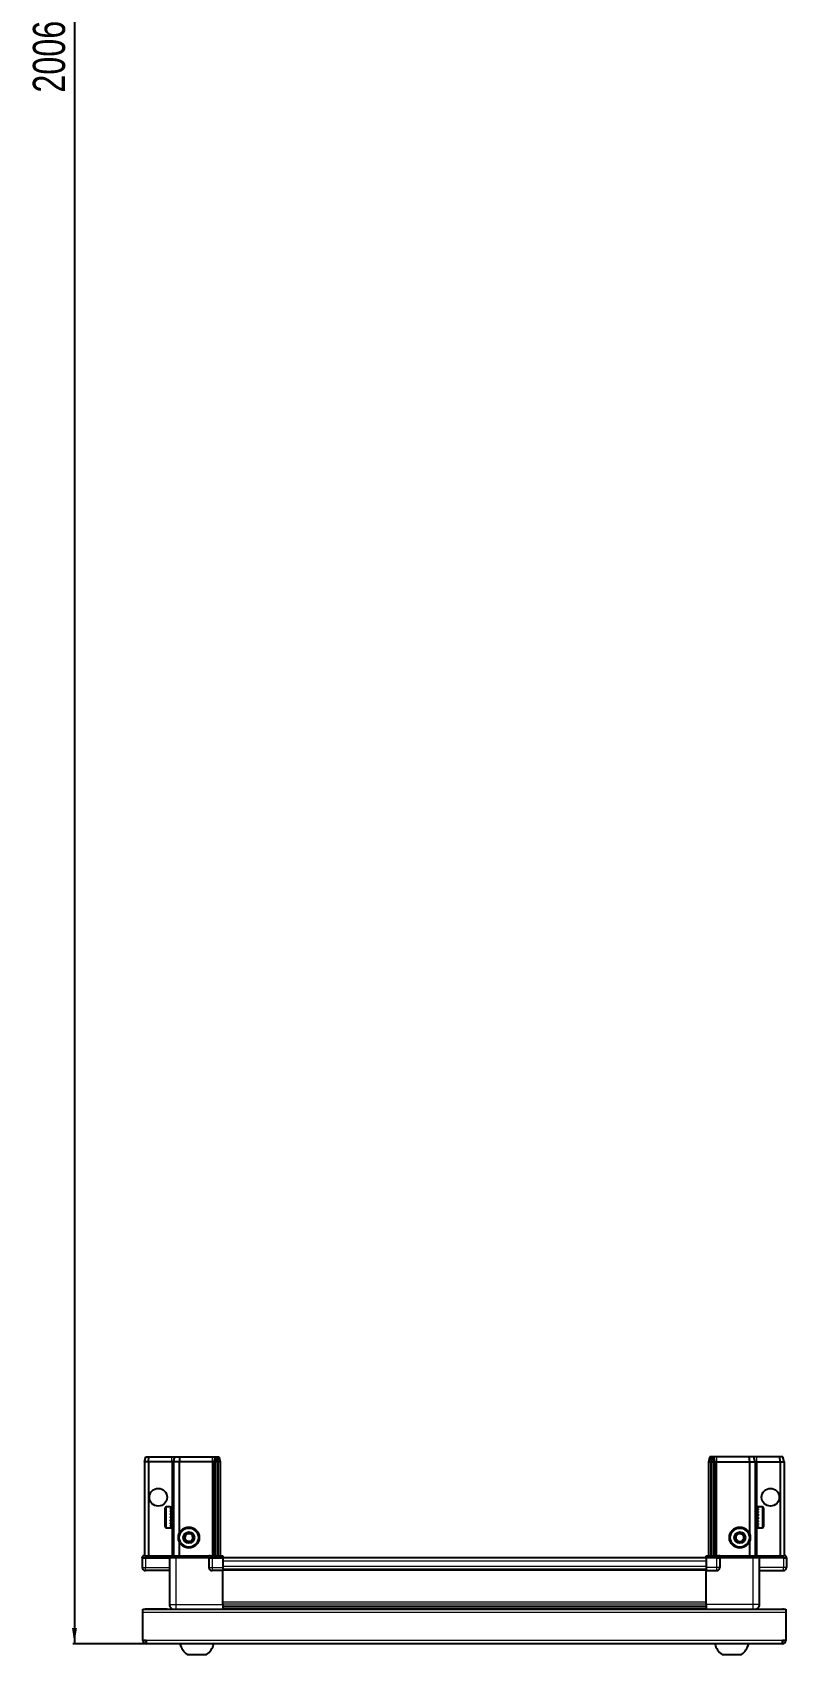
# Model space of a CAD drawing. Header units: millimetres. Extents: x 1021 to 4264, y -1438 to 1683.
# Drawn here: x 1077 to 1545, y -1438 to -431 of the extents above; entities that cross this region are included whole.
import ezdxf

# ---------------------------------------------------------------- set-up
doc = ezdxf.new("R2010")
doc.units = ezdxf.units.MM
doc.layers.add('FORMAT', color=7, linetype='Continuous')
doc.styles.add('SLDTEXTSTYLE0', font='TXT', dxfattribs={"width": 0.75})
doc.dimstyles.new('SLDDIMSTYLE0', dxfattribs={"dimtxt": 20, "dimasz": 10, "dimexe": 0, "dimexo": 0.0625, "dimgap": 5, "dimtad": 2, "dimdec": 1, "dimrnd": 1e-09, "dimzin": 12, "dimdsep": 46, "dimtxsty": 'SLDTEXTSTYLE0', "dimsah": 1, "dimcen": 0.09, "dimadec": 0, "dimazin": 3, "dimtfac": 1, "dimtofl": 0, "dimtmove": 0, "dimatfit": 3, "dimfxl": 0, "dimfrac": 2, "dimtolj": 1, "dimtzin": 12, "dimarcsym": 0})

# ---------------------------------------------------------------- blocks, each defined once
blk = doc.blocks.new('_D_8')
at = {"layer": 'FORMAT'}
for p, q in [((1146.7, 575.4), (1101.6, 575.4)), ((1102.6, 575.4), (1102.6, -1431.3)), ((1147.2, -1431.3), (1101.6, -1431.3))]:
    blk.add_line(p, q, dxfattribs=at)
for points in [[(1102.6, 575.4), (1101.1, 565.4), (1104.2, 565.4)], [(1102.6, -1431.3), (1104.2, -1421.3), (1101.1, -1421.3)]]:
    blk.add_solid(points, dxfattribs=at)
at = {"layer": 'FORMAT', "insert": (1076.8, -468.6), "char_height": 20, "attachment_point": 1, "rotation": 90, "style": 'SLDTEXTSTYLE0'}
blk.add_mtext('2006,7', dxfattribs=at)

msp = doc.modelspace()

# ---------------------------------------------------------------- linework, layer by layer
at = {"color": 7, "linetype": 'Continuous', "lineweight": 25}
for p, q in [((1146.13, -1318.28), (1146.93, -1315.28)), ((1146.13, -1318.28), (1146.13, -1376.58)), ((1148.63, -1318.28), (1146.13, -1318.28)), ((1146.93, -1315.28), (1148.78, -1315.28)), ((1148.63, -1318.28), (1148.78, -1315.28)), ((1163.13, -1318.28), (1148.63, -1318.28)), ((1148.63, -1318.28), (1148.63, -1376.58)), ((1148.78, -1315.28), (1163.13, -1315.28)), ((1163.13, -1315.28), (1164.93, -1315.28)), ((1164.13, -1318.28), (1163.13, -1318.28)), ((1164.13, -1318.28), (1164.93, -1315.28)), ((1164.13, -1318.28), (1164.13, -1376.58)), ((1167.63, -1318.28), (1164.13, -1318.28)), ((1164.93, -1315.28), (1167.96, -1315.28)), ((1167.96, -1315.28), (1167.63, -1318.28)), ((1167.63, -1318.28), (1167.63, -1362.78)), ((1188.13, -1318.28), (1167.63, -1318.28)), ((1167.96, -1315.28), (1188.13, -1315.28)), ((1188.13, -1315.28), (1189.93, -1315.28)), ((1189.13, -1318.28), (1188.13, -1318.28)), ((1189.93, -1315.28), (1189.13, -1318.28)), ((1189.13, -1318.28), (1189.13, -1376.58)), ((1190.13, -1318.28), (1189.13, -1318.28)), ((1189.93, -1315.28), (1190.67, -1315.28)), ((1190.67, -1315.28), (1190.13, -1318.28)), ((1191.63, -1318.28), (1190.13, -1318.28)), ((1190.13, -1318.28), (1190.13, -1376.58)), ((1190.67, -1315.28), (1191.17, -1315.28)), ((1191.17, -1315.28), (1191.63, -1318.28)), ((1191.17, -1315.28), (1192.33, -1315.28)), ((1191.63, -1318.28), (1191.63, -1376.58)), ((1193.13, -1318.28), (1191.63, -1318.28)), ((1192.33, -1315.28), (1193.13, -1318.28)), ((1193.13, -1318.28), (1193.13, -1376.58)), ((1496.93, -1315.28), (1496.13, -1318.28)), ((1496.13, -1318.28), (1497.63, -1318.28)), ((1496.13, -1318.28), (1496.13, -1376.58)), ((1498.08, -1315.28), (1496.93, -1315.28)), ((1498.08, -1315.28), (1497.63, -1318.28)), ((1497.63, -1318.28), (1499.13, -1318.28)), ((1497.63, -1318.28), (1497.63, -1376.58)), ((1498.58, -1315.28), (1498.08, -1315.28)), ((1498.58, -1315.28), (1499.13, -1318.28)), ((1499.33, -1315.28), (1498.58, -1315.28)), ((1499.13, -1318.28), (1499.13, -1376.58)), ((1499.13, -1318.28), (1500.13, -1318.28)), ((1499.33, -1315.28), (1500.13, -1318.28)), ((1501.13, -1315.28), (1499.33, -1315.28)), ((1500.13, -1318.28), (1500.13, -1376.58)), ((1500.13, -1318.28), (1501.13, -1318.28)), ((1521.3, -1315.28), (1501.13, -1315.28)), ((1501.13, -1318.28), (1521.63, -1318.28)), ((1521.3, -1315.28), (1521.63, -1318.28)), ((1524.33, -1315.28), (1521.3, -1315.28)), ((1521.63, -1318.28), (1521.63, -1362.78)), ((1521.63, -1318.28), (1525.13, -1318.28)), ((1525.13, -1318.28), (1524.33, -1315.28)), ((1526.13, -1315.28), (1524.33, -1315.28)), ((1525.13, -1318.28), (1525.13, -1376.58)), ((1525.13, -1318.28), (1526.13, -1318.28)), ((1540.47, -1315.28), (1526.13, -1315.28)), ((1526.13, -1318.28), (1540.63, -1318.28)), ((1540.63, -1318.28), (1540.47, -1315.28)), ((1542.33, -1315.28), (1540.47, -1315.28)), ((1540.63, -1318.28), (1540.63, -1376.58)), ((1540.63, -1318.28), (1543.13, -1318.28)), ((1543.13, -1318.28), (1542.33, -1315.28)), ((1543.13, -1318.28), (1543.13, -1376.58)), ((1158.93, -1358.48), (1158.93, -1347.08)), ((1162.13, -1346.28), (1159.73, -1346.28)), ((1162.13, -1346.28), (1162.13, -1346.29)), ((1162.13, -1346.29), (1162.63, -1346.29)), ((1162.13, -1346.47), (1162.63, -1346.47)), ((1162.13, -1346.47), (1162.13, -1346.69)), ((1162.13, -1346.69), (1162.63, -1346.69)), ((1162.13, -1347.27), (1162.63, -1347.27)), ((1162.13, -1347.27), (1162.13, -1347.69)), ((1162.13, -1347.69), (1162.63, -1347.69)), ((1162.13, -1348.6), (1162.63, -1348.6)), ((1162.13, -1348.6), (1162.13, -1349.19)), ((1162.63, -1346.47), (1162.63, -1346.29)), ((1162.63, -1346.69), (1162.63, -1346.47)), ((1162.63, -1347.27), (1162.63, -1346.69)), ((1162.63, -1347.69), (1162.63, -1347.27)), ((1162.63, -1348.6), (1162.63, -1347.69)), ((1162.73, -1348.38), (1162.63, -1348.38)), ((1162.63, -1349.19), (1162.63, -1348.6)), ((1162.73, -1357.18), (1162.73, -1348.38)), ((1163.61, -1349.47), (1163.13, -1348.78)), ((1163.13, -1356.78), (1163.13, -1348.78)), ((1164.1, -1348.78), (1163.61, -1349.47)), ((1164.13, -1348.78), (1164.1, -1348.78)), ((1164.1, -1356.78), (1164.1, -1348.78)), ((1525.16, -1348.78), (1525.13, -1348.78)), ((1525.65, -1349.47), (1525.16, -1348.78)), ((1525.16, -1348.78), (1525.16, -1356.78)), ((1526.13, -1348.78), (1525.65, -1349.47)), ((1526.13, -1348.78), (1526.13, -1356.78)), ((1526.63, -1348.38), (1526.53, -1348.38)), ((1526.53, -1348.38), (1526.53, -1357.18)), ((1529.53, -1346.28), (1526.63, -1346.28)), ((1527.13, -1346.28), (1526.63, -1346.28)), ((1526.63, -1346.28), (1526.63, -1346.33)), ((1526.63, -1346.33), (1526.63, -1346.61)), ((1527.13, -1346.33), (1526.63, -1346.33)), ((1527.13, -1346.61), (1526.63, -1346.61)), ((1526.63, -1346.61), (1526.63, -1346.89)), ((1527.13, -1346.89), (1526.63, -1346.89)), ((1526.63, -1346.89), (1526.63, -1347.55)), ((1527.13, -1347.55), (1526.63, -1347.55)), ((1526.63, -1347.55), (1526.63, -1348.02)), ((1526.63, -1348.02), (1526.63, -1349)), ((1527.13, -1348.02), (1526.63, -1348.02)), ((1527.13, -1346.33), (1527.13, -1346.28)), ((1527.13, -1346.89), (1527.13, -1346.61)), ((1527.13, -1348.02), (1527.13, -1347.55)), ((1530.33, -1347.08), (1530.33, -1358.48)), ((1162.13, -1349.19), (1162.63, -1349.19)), ((1162.13, -1350.35), (1162.63, -1350.35)), ((1162.13, -1350.35), (1162.13, -1351.04)), ((1162.13, -1351.04), (1162.63, -1351.04)), ((1162.13, -1352.33), (1162.63, -1352.33)), ((1162.13, -1352.33), (1162.13, -1353.07)), ((1162.13, -1352.47), (1162.63, -1352.47)), ((1162.13, -1352.97), (1162.63, -1352.97)), ((1162.13, -1353.07), (1162.63, -1353.07)), ((1162.13, -1354.35), (1162.63, -1354.35)), ((1162.13, -1354.35), (1162.13, -1355.06)), ((1162.13, -1355.06), (1162.63, -1355.06)), ((1162.13, -1356.22), (1162.63, -1356.22)), ((1162.13, -1356.22), (1162.13, -1356.83)), ((1162.13, -1356.83), (1162.63, -1356.83)), ((1162.13, -1357.76), (1162.63, -1357.76)), ((1162.13, -1357.76), (1162.13, -1358.2)), ((1162.13, -1358.2), (1162.63, -1358.2)), ((1162.13, -1358.81), (1162.63, -1358.81)), ((1162.13, -1358.81), (1162.13, -1359.04)), ((1162.63, -1350.35), (1162.63, -1349.19)), ((1162.63, -1351.04), (1162.63, -1350.35)), ((1162.63, -1352.33), (1162.63, -1351.04)), ((1162.63, -1352.47), (1162.63, -1352.33)), ((1162.63, -1353.07), (1162.63, -1352.97)), ((1162.63, -1354.35), (1162.63, -1353.07)), ((1162.63, -1355.06), (1162.63, -1354.35)), ((1162.63, -1356.22), (1162.63, -1355.06)), ((1162.63, -1356.83), (1162.63, -1356.22)), ((1162.63, -1357.76), (1162.63, -1356.83)), ((1162.63, -1357.18), (1162.73, -1357.18)), ((1162.63, -1358.2), (1162.63, -1357.76)), ((1162.63, -1358.81), (1162.63, -1358.2)), ((1162.63, -1359.04), (1162.63, -1358.81)), ((1163.13, -1356.78), (1163.61, -1356.09)), ((1163.61, -1356.09), (1163.61, -1349.47)), ((1163.61, -1356.09), (1164.1, -1356.78)), ((1164.1, -1356.78), (1164.13, -1356.78)), ((1525.13, -1356.78), (1525.16, -1356.78)), ((1525.16, -1356.78), (1525.65, -1356.09)), ((1525.65, -1349.47), (1525.65, -1356.09)), ((1525.65, -1356.09), (1526.13, -1356.78)), ((1526.53, -1357.18), (1526.63, -1357.18)), ((1527.13, -1349), (1526.63, -1349)), ((1526.63, -1349), (1526.63, -1349.62)), ((1526.63, -1349.62), (1526.63, -1350.82)), ((1527.13, -1349.62), (1526.63, -1349.62)), ((1527.13, -1350.82), (1526.63, -1350.82)), ((1526.63, -1350.82), (1526.63, -1351.45)), ((1527.13, -1351.45), (1526.63, -1351.45)), ((1526.63, -1351.53), (1526.63, -1352.83)), ((1527.13, -1351.53), (1526.63, -1351.53)), ((1527.13, -1352.83), (1526.63, -1352.83)), ((1527.13, -1353.31), (1526.63, -1353.31)), ((1526.63, -1353.31), (1526.63, -1353.57)), ((1526.63, -1353.57), (1526.63, -1354.84)), ((1527.13, -1353.57), (1526.63, -1353.57)), ((1527.13, -1354.84), (1526.63, -1354.84)), ((1526.63, -1354.84), (1526.63, -1355.52)), ((1526.63, -1355.52), (1526.63, -1356.64)), ((1527.13, -1355.52), (1526.63, -1355.52)), ((1527.13, -1356.64), (1526.63, -1356.64)), ((1526.63, -1356.64), (1526.63, -1357.21)), ((1526.63, -1357.21), (1526.63, -1358.07)), ((1527.13, -1357.21), (1526.63, -1357.21)), ((1527.13, -1358.07), (1526.63, -1358.07)), ((1526.63, -1358.07), (1526.63, -1358.46)), ((1526.63, -1358.46), (1526.63, -1358.98)), ((1527.13, -1358.46), (1526.63, -1358.46)), ((1527.13, -1358.98), (1526.63, -1358.98)), ((1526.63, -1358.98), (1526.63, -1359.16)), ((1527.13, -1349.62), (1527.13, -1349)), ((1527.13, -1351.53), (1527.13, -1350.82)), ((1527.13, -1353.57), (1527.13, -1352.83)), ((1527.13, -1355.52), (1527.13, -1354.84)), ((1527.13, -1357.21), (1527.13, -1356.64)), ((1527.13, -1358.46), (1527.13, -1358.07)), ((1527.13, -1359.16), (1527.13, -1358.98)), ((1159.73, -1359.28), (1162.13, -1359.28)), ((1162.13, -1359.04), (1162.63, -1359.04)), ((1162.13, -1359.26), (1162.63, -1359.26)), ((1162.13, -1359.26), (1162.13, -1359.28)), ((1162.13, -1359.27), (1162.63, -1359.27)), ((1162.63, -1359.26), (1162.63, -1359.04)), ((1162.63, -1359.27), (1162.63, -1359.26)), ((1167.63, -1367.78), (1167.63, -1376.58)), ((1521.63, -1367.78), (1521.63, -1376.58)), ((1526.63, -1359.16), (1526.63, -1359.28)), ((1527.13, -1359.16), (1526.63, -1359.16)), ((1526.63, -1359.28), (1529.53, -1359.28)), ((1145.13, -1376.58), (1144.63, -1377.45)), ((1144.63, -1377.78), (1144.63, -1377.45)), ((1144.63, -1377.78), (1146.63, -1377.78)), ((1144.63, -1377.78), (1144.63, -1383.78)), ((1146.63, -1376.58), (1145.13, -1376.58)), ((1146.63, -1376.58), (1161.43, -1376.58)), ((1161.43, -1377.78), (1146.63, -1377.78)), ((1146.63, -1377.78), (1161.43, -1377.78)), ((1161.43, -1376.58), (1161.63, -1376.58)), ((1161.63, -1377.78), (1161.43, -1377.78)), ((1161.63, -1377.78), (1161.63, -1376.58)), ((1161.63, -1376.58), (1165.63, -1376.58)), ((1165.63, -1377.78), (1161.63, -1377.78)), ((1161.63, -1377.78), (1161.63, -1406.78)), ((1165.63, -1376.58), (1185.93, -1376.58)), ((1185.93, -1377.78), (1165.63, -1377.78)), ((1185.93, -1376.58), (1186.13, -1376.58)), ((1186.13, -1377.78), (1185.93, -1377.78)), ((1186.13, -1377.78), (1186.13, -1376.58)), ((1186.81, -1376.58), (1186.13, -1376.58)), ((1186.13, -1377.78), (1188.13, -1377.78)), ((1186.13, -1377.78), (1186.13, -1383.78)), ((1186.81, -1376.58), (1194.63, -1376.58)), ((1194.63, -1377.45), (1188.13, -1377.45)), ((1194.63, -1377.78), (1188.13, -1377.78)), ((1188.13, -1377.78), (1194.63, -1377.78)), ((1194.63, -1376.58), (1194.63, -1377.45)), ((1194.63, -1377.45), (1194.63, -1377.45)), ((1194.63, -1377.78), (1194.63, -1377.45)), ((1194.63, -1377.78), (1194.63, -1377.78)), ((1194.63, -1377.78), (1194.63, -1383.78)), ((1494.63, -1377.93), (1194.63, -1377.93)), ((1494.63, -1377.45), (1494.63, -1376.58)), ((1494.63, -1376.58), (1502.45, -1376.58)), ((1501.13, -1377.45), (1494.63, -1377.45)), ((1494.63, -1377.78), (1494.63, -1377.45)), ((1501.13, -1377.78), (1494.63, -1377.78)), ((1494.63, -1377.78), (1494.63, -1383.78)), ((1501.13, -1377.78), (1503.13, -1377.78)), ((1503.13, -1377.78), (1501.13, -1377.78)), ((1503.13, -1376.58), (1502.45, -1376.58)), ((1503.13, -1377.78), (1503.13, -1376.58)), ((1503.13, -1376.58), (1503.33, -1376.58)), ((1503.33, -1377.78), (1503.13, -1377.78)), ((1503.13, -1377.78), (1503.13, -1383.78)), ((1503.33, -1376.58), (1523.63, -1376.58)), ((1523.63, -1377.78), (1503.33, -1377.78)), ((1523.63, -1376.58), (1527.63, -1376.58)), ((1527.63, -1377.78), (1523.63, -1377.78)), ((1527.63, -1377.78), (1527.63, -1376.58)), ((1527.63, -1376.58), (1527.83, -1376.58)), ((1527.83, -1377.78), (1527.63, -1377.78)), ((1527.63, -1377.78), (1527.63, -1406.78)), ((1527.83, -1376.58), (1542.63, -1376.58)), ((1542.63, -1377.78), (1527.83, -1377.78)), ((1544.13, -1376.58), (1542.63, -1376.58)), ((1542.63, -1377.78), (1544.63, -1377.78)), ((1544.63, -1377.45), (1544.13, -1376.58)), ((1544.63, -1377.45), (1544.13, -1376.58)), ((1544.63, -1377.78), (1544.63, -1377.45)), ((1544.63, -1377.78), (1544.63, -1377.45)), ((1544.63, -1377.78), (1544.63, -1377.78)), ((1544.63, -1377.78), (1544.63, -1383.78)), ((1161.63, -1385.78), (1146.63, -1385.78)), ((1194.63, -1385.78), (1188.13, -1385.78)), ((1194.63, -1383.78), (1194.63, -1385.78)), ((1494.63, -1385.13), (1194.63, -1385.13)), ((1194.63, -1406.78), (1194.63, -1385.78)), ((1494.63, -1383.78), (1494.63, -1385.78)), ((1494.63, -1385.78), (1501.13, -1385.78)), ((1494.63, -1406.78), (1494.63, -1385.78)), ((1527.63, -1385.78), (1542.63, -1385.78)), ((1194.63, -1407.8), (1494.63, -1407.8)), ((1194.63, -1407.84), (1494.63, -1407.84)), ((1145.13, -1409.78), (1544.13, -1409.78)), ((1145.13, -1411.88), (1145.13, -1409.78)), ((1145.13, -1429.18), (1145.13, -1411.88)), ((1160.13, -1409.68), (1147.23, -1409.68)), ((1160.13, -1409.68), (1160.13, -1409.78)), ((1218.51, -1409.63), (1194.63, -1409.63)), ((1213.13, -1409.78), (1213.13, -1409.63)), ((1213.17, -1409.78), (1213.17, -1409.63)), ((1213.44, -1409.78), (1213.44, -1409.63)), ((1213.7, -1409.78), (1213.7, -1409.63)), ((1214.35, -1409.78), (1214.35, -1409.63)), ((1214.82, -1409.78), (1214.82, -1409.63)), ((1215.78, -1409.78), (1215.78, -1409.63)), ((1216.4, -1409.78), (1216.4, -1409.63)), ((1217.59, -1409.78), (1217.59, -1409.63)), ((1218.25, -1409.78), (1218.25, -1409.63)), ((1218.3, -1409.78), (1218.3, -1409.63)), ((1219.6, -1409.63), (1218.51, -1409.63)), ((1219.6, -1409.78), (1219.6, -1409.63)), ((1219.6, -1409.63), (1219.6, -1409.63)), ((1220.33, -1409.63), (1219.6, -1409.63)), ((1219.61, -1409.78), (1219.61, -1409.63)), ((1220.11, -1409.78), (1220.11, -1409.63)), ((1220.33, -1409.78), (1220.33, -1409.63)), ((1220.75, -1409.63), (1220.33, -1409.63)), ((1220.33, -1409.63), (1220.33, -1409.63)), ((1468.51, -1409.63), (1220.75, -1409.63)), ((1221.61, -1409.78), (1221.61, -1409.63)), ((1222.3, -1409.78), (1222.3, -1409.63)), ((1223.42, -1409.78), (1223.42, -1409.63)), ((1224, -1409.78), (1224, -1409.63)), ((1224.87, -1409.78), (1224.87, -1409.63)), ((1225.27, -1409.78), (1225.27, -1409.63)), ((1225.8, -1409.78), (1225.8, -1409.63)), ((1225.99, -1409.78), (1225.99, -1409.63)), ((1226.13, -1409.78), (1226.13, -1409.63)), ((1463.13, -1409.78), (1463.13, -1409.63)), ((1463.3, -1409.78), (1463.3, -1409.63)), ((1463.51, -1409.78), (1463.51, -1409.63)), ((1464.07, -1409.78), (1464.07, -1409.63)), ((1464.49, -1409.78), (1464.49, -1409.63)), ((1465.39, -1409.78), (1465.39, -1409.63)), ((1465.97, -1409.78), (1465.97, -1409.63)), ((1467.12, -1409.78), (1467.12, -1409.63)), ((1467.81, -1409.78), (1467.81, -1409.63)), ((1469.09, -1409.63), (1468.51, -1409.63)), ((1469.09, -1409.78), (1469.09, -1409.63)), ((1469.1, -1409.63), (1469.09, -1409.63)), ((1469.83, -1409.63), (1469.1, -1409.63)), ((1469.27, -1409.78), (1469.27, -1409.63)), ((1469.77, -1409.78), (1469.77, -1409.63)), ((1469.83, -1409.78), (1469.83, -1409.63)), ((1470.75, -1409.63), (1469.83, -1409.63)), ((1469.83, -1409.63), (1469.83, -1409.63)), ((1494.63, -1409.63), (1470.75, -1409.63)), ((1471.12, -1409.78), (1471.12, -1409.63)), ((1471.83, -1409.78), (1471.83, -1409.63)), ((1473, -1409.78), (1473, -1409.63)), ((1473.61, -1409.78), (1473.61, -1409.63)), ((1474.55, -1409.78), (1474.55, -1409.63)), ((1475, -1409.78), (1475, -1409.63)), ((1475.62, -1409.78), (1475.62, -1409.63)), ((1475.87, -1409.78), (1475.87, -1409.63)), ((1476.11, -1409.78), (1476.11, -1409.63)), ((1476.13, -1409.78), (1476.13, -1409.63)), ((1529.13, -1409.68), (1542.03, -1409.68)), ((1529.13, -1409.68), (1529.13, -1409.78)), ((1544.13, -1409.78), (1544.13, -1411.88)), ((1544.13, -1411.88), (1544.13, -1429.18)), ((1147.23, -1429.18), (1145.13, -1429.18)), ((1147.23, -1429.18), (1147.23, -1431.28)), ((1544.13, -1429.18), (1542.03, -1429.18)), ((1542.03, -1431.28), (1542.03, -1429.18)), ((1542.03, -1431.28), (1147.23, -1431.28)), ((1172.63, -1437.88), (1184.63, -1437.88)), ((1504.63, -1437.88), (1516.63, -1437.88))]:
    msp.add_line(p, q, dxfattribs=at)
at = {"color": 8, "linetype": 'Continuous', "lineweight": 18}
for p, q in [((1163.13, -1318.28), (1163.13, -1315.28)), ((1163.13, -1318.28), (1163.13, -1348.78)), ((1188.13, -1315.28), (1188.13, -1318.28)), ((1188.13, -1318.28), (1188.13, -1376.58)), ((1501.13, -1315.28), (1501.13, -1318.28)), ((1501.13, -1318.28), (1501.13, -1376.58)), ((1526.13, -1318.28), (1526.13, -1315.28)), ((1526.13, -1318.28), (1526.13, -1348.78)), ((1159.73, -1359.28), (1159.73, -1346.28)), ((1529.53, -1346.28), (1529.53, -1359.28)), ((1163.13, -1356.78), (1163.13, -1376.58)), ((1526.13, -1356.78), (1526.13, -1376.58)), ((1146.63, -1377.78), (1146.63, -1376.58)), ((1146.63, -1377.78), (1146.63, -1383.78)), ((1161.43, -1377.78), (1161.43, -1376.58)), ((1165.63, -1377.78), (1165.63, -1376.58)), ((1165.63, -1377.78), (1165.63, -1406.78)), ((1185.93, -1377.78), (1185.93, -1376.58)), ((1188.13, -1377.78), (1188.13, -1377.45)), ((1188.13, -1377.78), (1188.13, -1383.78)), ((1194.63, -1377.78), (1194.63, -1377.45)), ((1501.13, -1377.78), (1501.13, -1377.45)), ((1501.13, -1377.78), (1501.13, -1383.78)), ((1503.33, -1376.58), (1503.33, -1377.78)), ((1523.63, -1377.78), (1523.63, -1376.58)), ((1523.63, -1377.78), (1523.63, -1406.78)), ((1527.83, -1376.58), (1527.83, -1377.78)), ((1542.63, -1377.78), (1542.63, -1376.58)), ((1542.63, -1377.78), (1542.63, -1383.78)), ((1144.63, -1383.78), (1146.63, -1383.78)), ((1146.63, -1383.78), (1161.63, -1383.78)), ((1146.63, -1385.78), (1146.63, -1383.78)), ((1186.13, -1383.78), (1188.13, -1383.78)), ((1188.13, -1383.78), (1194.63, -1383.78)), ((1188.13, -1383.78), (1188.13, -1385.78)), ((1494.63, -1379.93), (1194.63, -1379.93)), ((1494.63, -1383.13), (1194.63, -1383.13)), ((1494.63, -1385.78), (1194.63, -1385.78)), ((1501.13, -1383.78), (1494.63, -1383.78)), ((1501.13, -1383.78), (1501.13, -1385.78)), ((1503.13, -1383.78), (1501.13, -1383.78)), ((1542.63, -1383.78), (1527.63, -1383.78)), ((1544.63, -1383.78), (1542.63, -1383.78)), ((1542.63, -1385.78), (1542.63, -1383.78)), ((1165.63, -1406.78), (1194.63, -1406.78)), ((1194.63, -1405.18), (1494.63, -1405.18)), ((1494.63, -1406.6), (1194.63, -1406.6)), ((1194.63, -1409.04), (1494.63, -1409.04)), ((1523.63, -1406.78), (1494.63, -1406.78)), ((1544.13, -1411.88), (1145.13, -1411.88)), ((1147.23, -1409.78), (1147.23, -1409.68)), ((1542.03, -1409.78), (1542.03, -1409.68)), ((1542.03, -1429.18), (1147.23, -1429.18))]:
    msp.add_line(p, q, dxfattribs=at)
at = {"color": 7, "linetype": 'Continuous', "lineweight": 25, "flags": 128}
for points in [[(1147.23, -1409.68), (1146.82, -1409.72), (1146.59, -1409.78)], [(1542.67, -1409.78), (1542.44, -1409.72), (1542.03, -1409.68)]]:
    msp.add_lwpolyline(points, dxfattribs=at)
at = {"color": 7, "linetype": 'Continuous', "lineweight": 25}
for centre, radius in [((1154.63, -1340.28), 5.5), ((1534.63, -1340.28), 5.5), ((1173.63, -1365.28), 6.5), ((1515.63, -1365.28), 6.5), ((1173.63, -1365.28), 3.46), ((1515.63, -1365.28), 3.46)]:
    msp.add_circle(centre, radius, dxfattribs=at)
at = {"color": 8, "linetype": 'Continuous', "lineweight": 18}
for centre in [(1173.63, -1365.28), (1515.63, -1365.28)]:
    msp.add_circle(centre, 5.7, dxfattribs=at)
at = {"color": 7, "linetype": 'Continuous', "lineweight": 25}
for centre, radius, start, end in [((1159.73, -1347.08), 0.8, 90, 180), ((1163.13, -1348.38), 0.4, 180, 270), ((1526.13, -1348.38), 0.4, 270, 0), ((1529.53, -1347.08), 0.8, 360, 90), ((1159.73, -1358.48), 0.8, 180, 270), ((1163.13, -1357.18), 0.4, 90, 180), ((1526.13, -1357.18), 0.4, 360, 90), ((1529.53, -1358.48), 0.8, 270, 0), ((1173.63, -1365.28), 2.5, 147.37605, 207.37605), ((1173.63, -1365.28), 2.5, 207.37605, 267.37605), ((1173.63, -1365.28), 2.5, 87.37605, 147.37605), ((1173.63, -1365.28), 2.5, 267.37605, 327.37605), ((1173.63, -1365.28), 2.5, 27.37605, 87.37605), ((1173.63, -1365.28), 2.5, 327.37605, 27.37605), ((1515.63, -1365.28), 2.5, 134.67671, 194.67671), ((1515.63, -1365.28), 2.5, 194.67671, 254.67671), ((1515.63, -1365.28), 2.5, 74.67671, 134.67671), ((1515.63, -1365.28), 2.5, 254.67671, 314.67671), ((1515.63, -1365.28), 2.5, 14.67671, 74.67671), ((1515.63, -1365.28), 2.5, 314.67671, 14.67671), ((1146.63, -1383.78), 2, 180, 270), ((1188.13, -1383.78), 2, 180, 270), ((1501.13, -1383.78), 2, 270, 0), ((1542.63, -1383.78), 2, 270, 0), ((1147.23, -1429.18), 2.1, 180, 270), ((1147.23, -1429.18), 0.6, 180, 270), ((1542.03, -1429.18), 2.1, 270, 0), ((1542.03, -1429.18), 0.6, 270, 0), ((1179.65, -1428.26), 11.91, 194.70035, 233.8734), ((1177.6, -1428.26), 11.91, 306.1266, 345.29965), ((1511.65, -1428.26), 11.91, 194.70035, 233.8734), ((1509.6, -1428.26), 11.91, 306.1266, 345.29965)]:
    msp.add_arc(centre, radius, start, end, dxfattribs=at)
for centre, start_param, end_param in [((1188.13, -1373.98), 2.4188584, 3.1415927), ((1501.13, -1373.98), 3.1415927, 3.8643269)]:
    msp.add_ellipse(centre, major_axis=(0, 3.46), ratio=0.5773503, start_param=start_param, end_param=end_param, dxfattribs=at)
for points, knots in [([(1170.75, -1365.15), (1171.02, -1364.71), (1171.54, -1363.9), (1172.06, -1363.09), (1172.3, -1362.72)], [0, 0, 0, 0, 0.5346859, 1, 1, 1, 1]), ([(1172.07, -1367.71), (1172.02, -1367.6), (1171.74, -1367.07), (1171.28, -1366.19), (1170.9, -1365.45), (1170.75, -1365.15)], [0, 0, 0, 0, 0.1331247, 0.6370994, 1, 1, 1, 1]), ([(1174.96, -1367.84), (1174.44, -1367.82), (1173.48, -1367.78), (1172.52, -1367.73), (1172.07, -1367.71)], [0, 0, 0, 0, 0.5346859, 1, 1, 1, 1]), ([(1172.3, -1362.72), (1172.82, -1362.74), (1173.78, -1362.78), (1174.74, -1362.83), (1175.19, -1362.85)], [0, 0, 0, 0, 0.53468586, 1, 1, 1, 1]), ([(1176.51, -1365.41), (1176.23, -1365.85), (1175.71, -1366.66), (1175.2, -1367.47), (1174.96, -1367.84)], [0, 0, 0, 0, 0.5346859, 1, 1, 1, 1]), ([(1175.19, -1362.85), (1175.34, -1363.15), (1175.72, -1363.89), (1176.18, -1364.77), (1176.46, -1365.3), (1176.51, -1365.41)], [0, 0, 0, 0, 0.3629006, 0.8668753, 1, 1, 1, 1]), ([(1512.85, -1364.52), (1513.21, -1364.15), (1513.9, -1363.48), (1514.58, -1362.8), (1514.9, -1362.49)], [0, 0, 0, 0, 0.5346859, 1, 1, 1, 1]), ([(1513.58, -1367.31), (1513.49, -1366.98), (1513.28, -1366.18), (1513.03, -1365.22), (1512.88, -1364.64), (1512.85, -1364.52)], [0, 0, 0, 0, 0.3629006, 0.8668753, 1, 1, 1, 1]), ([(1516.36, -1368.07), (1515.86, -1367.94), (1514.93, -1367.68), (1514.01, -1367.43), (1513.58, -1367.31)], [0, 0, 0, 0, 0.5346859, 1, 1, 1, 1]), ([(1514.9, -1362.49), (1515.4, -1362.62), (1516.33, -1362.88), (1517.25, -1363.13), (1517.68, -1363.25)], [0, 0, 0, 0, 0.5346859, 1, 1, 1, 1]), ([(1518.41, -1366.04), (1518.05, -1366.41), (1517.36, -1367.08), (1516.68, -1367.76), (1516.36, -1368.07)], [0, 0, 0, 0, 0.5346859, 1, 1, 1, 1]), ([(1517.68, -1363.25), (1517.71, -1363.37), (1517.87, -1363.95), (1518.12, -1364.91), (1518.33, -1365.71), (1518.41, -1366.04)], [0, 0, 0, 0, 0.1331247, 0.6370994, 1, 1, 1, 1]), ([(1161.63, -1406.78), (1161.68, -1407.22), (1161.75, -1407.9), (1162.18, -1408.71), (1162.64, -1409.27), (1163.04, -1409.63), (1163.3, -1409.76), (1163.35, -1409.78)], [0, 0, 0, 0, 0.3630185, 0.5584377, 0.7580039, 0.9575702, 1, 1, 1, 1]), ([(1194.63, -1406.78), (1194.63, -1407.18), (1194.63, -1407.97), (1194.63, -1408.98), (1194.63, -1409.61), (1194.63, -1409.77), (1194.63, -1409.78)], [0, 0, 0, 0, 0.32552014, 0.65104028, 0.97656042, 1, 1, 1, 1]), ([(1494.63, -1406.78), (1494.63, -1407.18), (1494.63, -1407.97), (1494.63, -1408.98), (1494.63, -1409.61), (1494.63, -1409.77), (1494.63, -1409.78)], [0, 0, 0, 0, 0.3255201, 0.6510403, 0.9765604, 1, 1, 1, 1]), ([(1527.63, -1406.78), (1527.58, -1407.22), (1527.51, -1407.9), (1527.08, -1408.71), (1526.62, -1409.27), (1526.22, -1409.63), (1525.95, -1409.76), (1525.91, -1409.78)], [0, 0, 0, 0, 0.3630185, 0.5584377, 0.7580039, 0.9575702, 1, 1, 1, 1])]:
    msp.add_open_spline(points, degree=3, knots=knots, dxfattribs=at)
at = {"color": 8, "linetype": 'Continuous', "lineweight": 18}
for points in [[(1161.63, -1406.78), (1161.69, -1406.78), (1161.81, -1406.78), (1162.73, -1406.78), (1164.06, -1406.78), (1165.11, -1406.78), (1165.63, -1406.78)], [(1527.63, -1406.78), (1527.57, -1406.78), (1527.45, -1406.78), (1526.52, -1406.78), (1525.2, -1406.78), (1524.15, -1406.78), (1523.63, -1406.78)]]:
    msp.add_open_spline(points, degree=3, dxfattribs=at)
for points in [[(1165.63, -1406.78), (1165.63, -1407.22), (1165.63, -1407.9), (1165.63, -1408.71), (1165.63, -1409.27), (1165.63, -1409.63), (1165.63, -1409.76), (1165.63, -1409.78)], [(1523.63, -1406.78), (1523.63, -1407.22), (1523.63, -1407.9), (1523.63, -1408.71), (1523.63, -1409.27), (1523.63, -1409.63), (1523.63, -1409.76), (1523.63, -1409.78)]]:
    msp.add_open_spline(points, degree=3, knots=[0, 0, 0, 0, 0.3630185, 0.5584377, 0.7580039, 0.9575702, 1, 1, 1, 1], dxfattribs=at)

# ---------------------------------------------------------------- dimensions: what is measured, and where the dimension line sits
at = {"layer": 'FORMAT'}
dim = msp.add_linear_dim(base=(1102.63, -1431.28), p1=(1146.73, 575.42), p2=(1147.23, -1431.28), angle=90, dimstyle='SLDDIMSTYLE0', dxfattribs=at)
dim.commit()
dim.dimension.update_dxf_attribs({"geometry": '_D_8', "text_midpoint": (1102.63, -427.93), "dimtype": 160})

doc.saveas('drawing.dxf')
